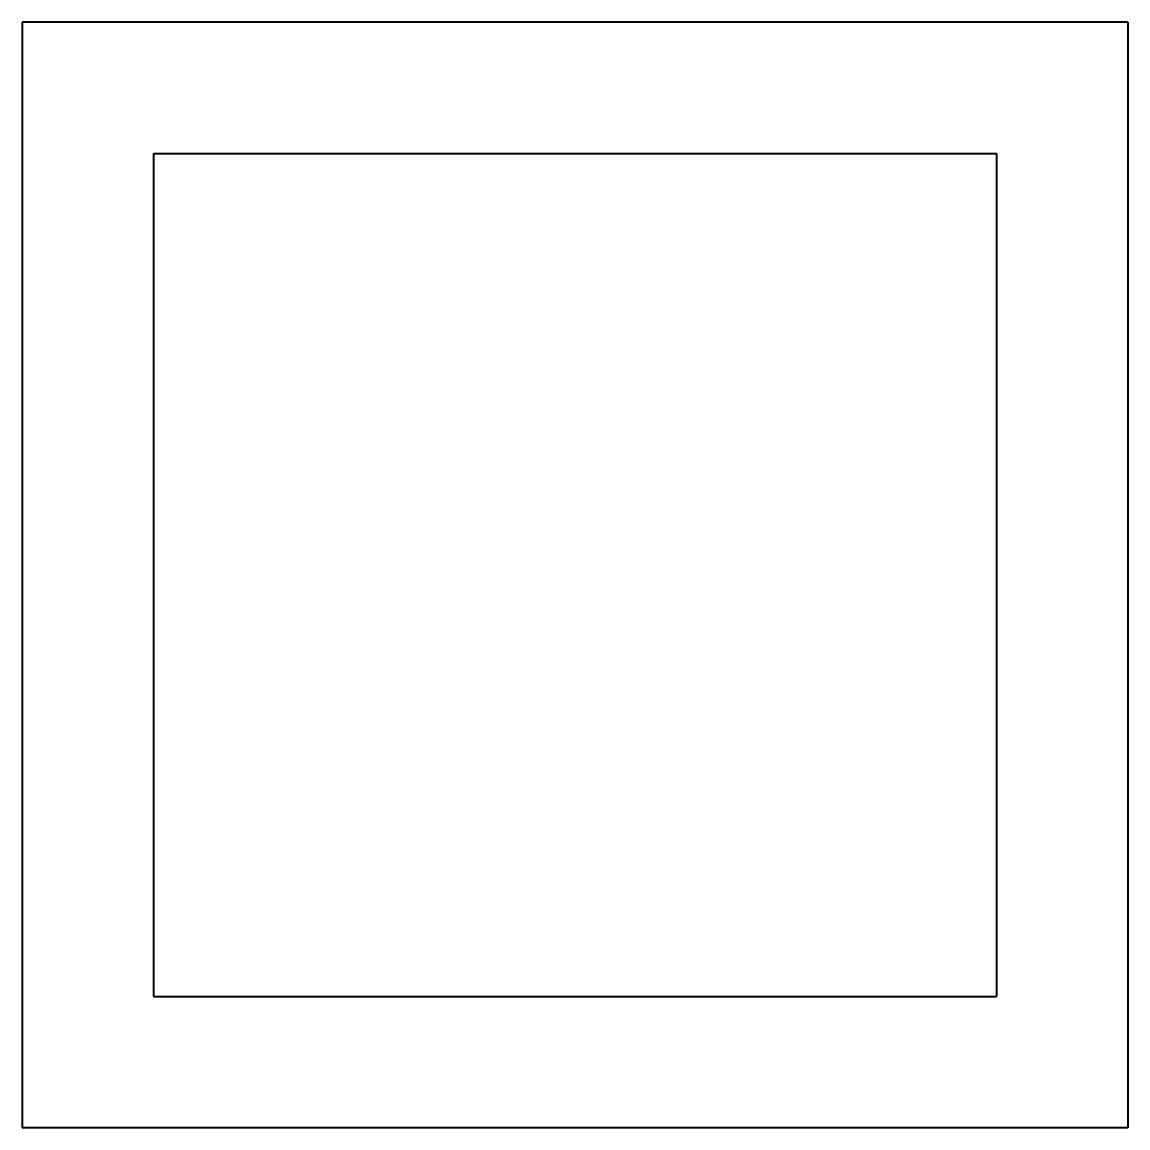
# Model space of a CAD drawing. Header units: millimetres. Extents: x -20 to 20, y -20 to 20.
import ezdxf

# ---------------------------------------------------------------- set-up
doc = ezdxf.new("R2010")
doc.units = ezdxf.units.MM
doc.layers.add('ModelSketch_Visible', color=7, linetype='Continuous', lineweight=40)

msp = doc.modelspace()

# ---------------------------------------------------------------- linework, layer by layer
at = {"layer": 'ModelSketch_Visible'}
for p, q in [((20, 20), (-20, 20)), ((-20, 20), (-20, -20)), ((20, 20), (20, -20)), ((-15.25, 15.25), (-15.25, -15.25)), ((-15.25, 15.25), (15.25, 15.25)), ((15.25, 15.25), (15.25, -15.25)), ((-15.25, -15.25), (15.25, -15.25)), ((20, -20), (-20, -20))]:
    msp.add_line(p, q, dxfattribs=at)

doc.saveas('drawing.dxf')
